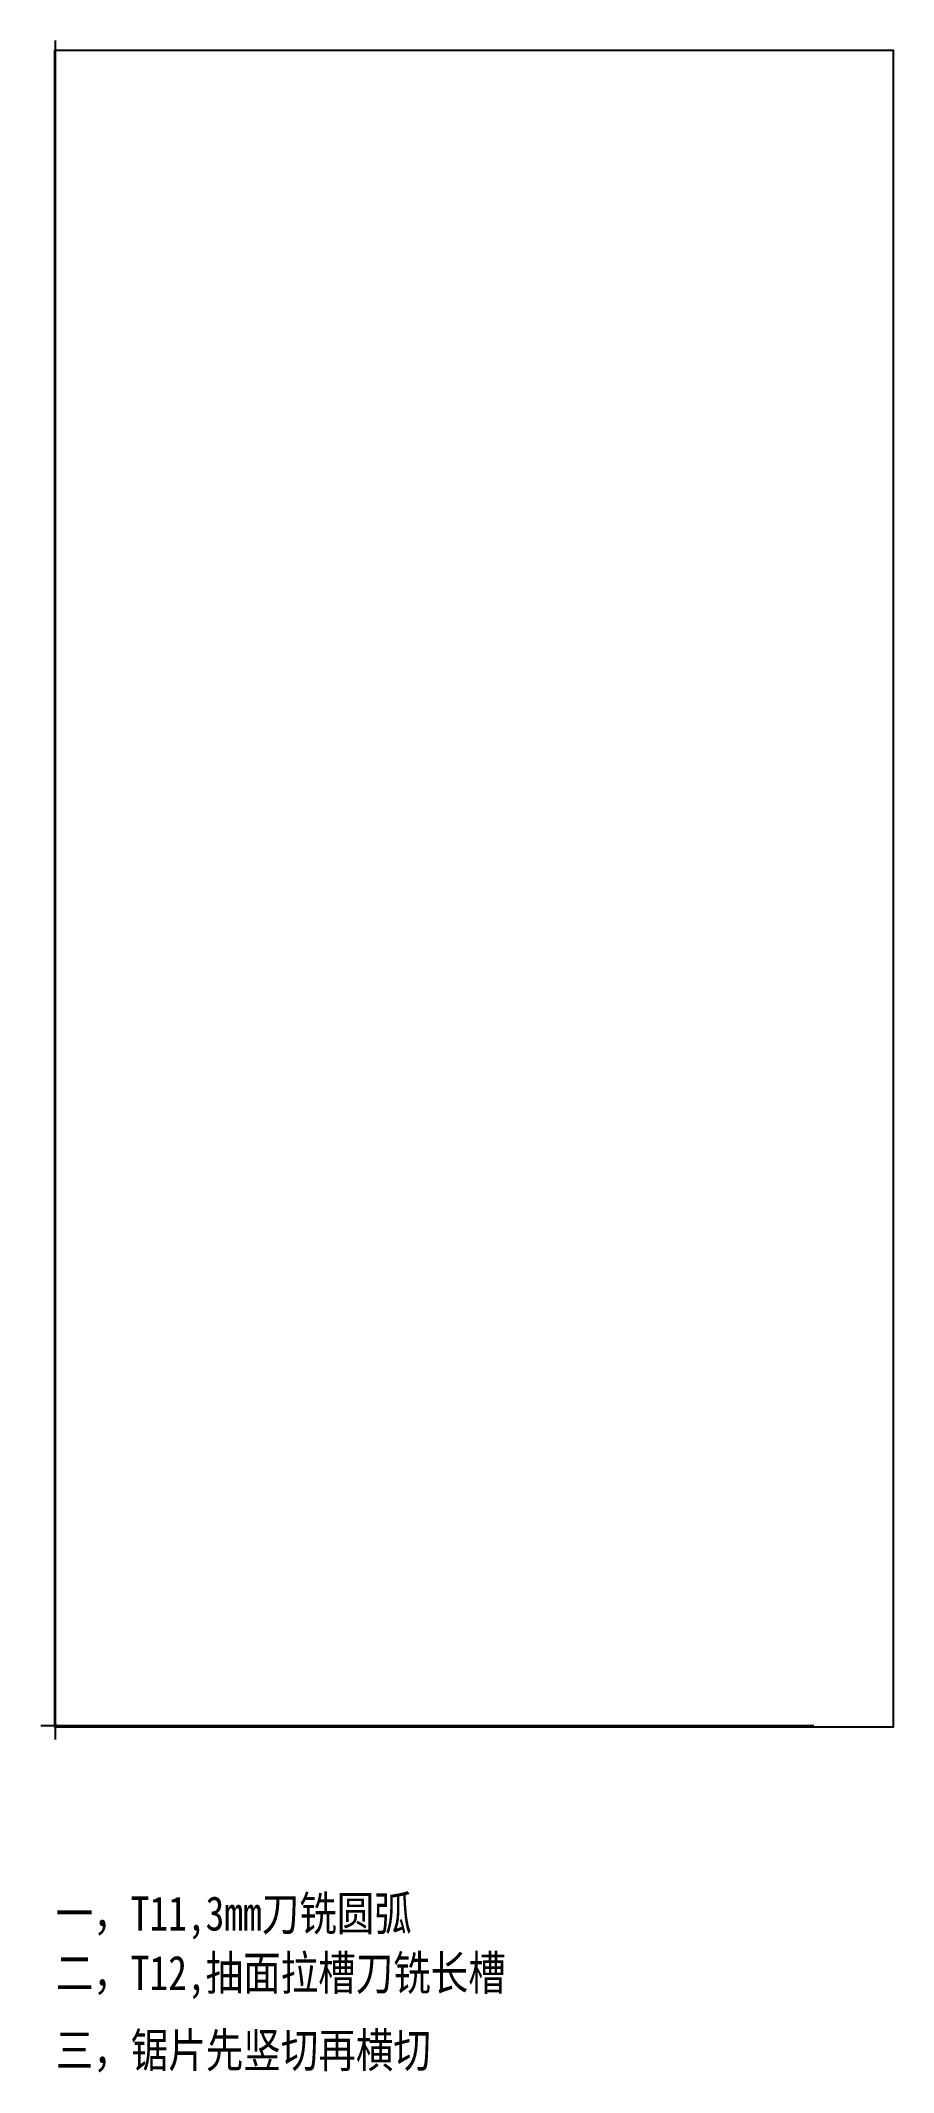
# Model space of a CAD drawing. Header units: millimetres. Extents: x 37285 to 38525, y 6759 to 9716.
import ezdxf

# ---------------------------------------------------------------- set-up
doc = ezdxf.new("R2010")
doc.units = ezdxf.units.MM
doc.layers.add('0-文字', color=2, linetype='Continuous')
doc.layers.add('0-标注', color=7, linetype='Continuous')
doc.layers.add('底板框实线', color=179, linetype='Continuous', lineweight=25)
doc.styles.get("Standard").update_dxf_attribs({"font": 'SimSun.ttf', "width": 0.8})

msp = doc.modelspace()

# ---------------------------------------------------------------- linework, layer by layer
at = {"color": 6}
msp.add_lwpolyline([(37308, 7265.3), (37304.8, 7265.3), (37304.8, 7262.1), (37308, 7262.1)], close=True, dxfattribs=at)
at = {"layer": '0-标注'}
msp.add_lwpolyline([(37304.8, 7262.1), (38524.8, 7262.1), (38524.8, 9702.1), (37304.8, 9702.1)], close=True, dxfattribs=at)
at = {"layer": '底板框实线', "color": 3}
for p, q in [((37306.4, 7243.7), (37306.4, 9716.3)), ((38409, 7263.7), (37284.8, 7263.7))]:
    msp.add_line(p, q, dxfattribs=at)

# ---------------------------------------------------------------- texts
at = {"layer": '0-文字', "char_height": 50, "width": 1645.456, "attachment_point": 1}
for s, insert in [('一，T11,3mm刀铣圆弧', (37306.7, 7015.7)), ('{\\fSimSun|b0|i0|c134|p2;二，}T12,{\\fSimSun|b0|i0|c134|p2;抽面拉槽刀铣长槽}', (37306.7, 6929.1)), ('{\\fSimSun|b0|i0|c134|p2;三，锯片先竖切再横切}', (37306.7, 6816.6))]:
    msp.add_mtext(s, dxfattribs=dict(at, insert=insert))

doc.saveas('drawing.dxf')
